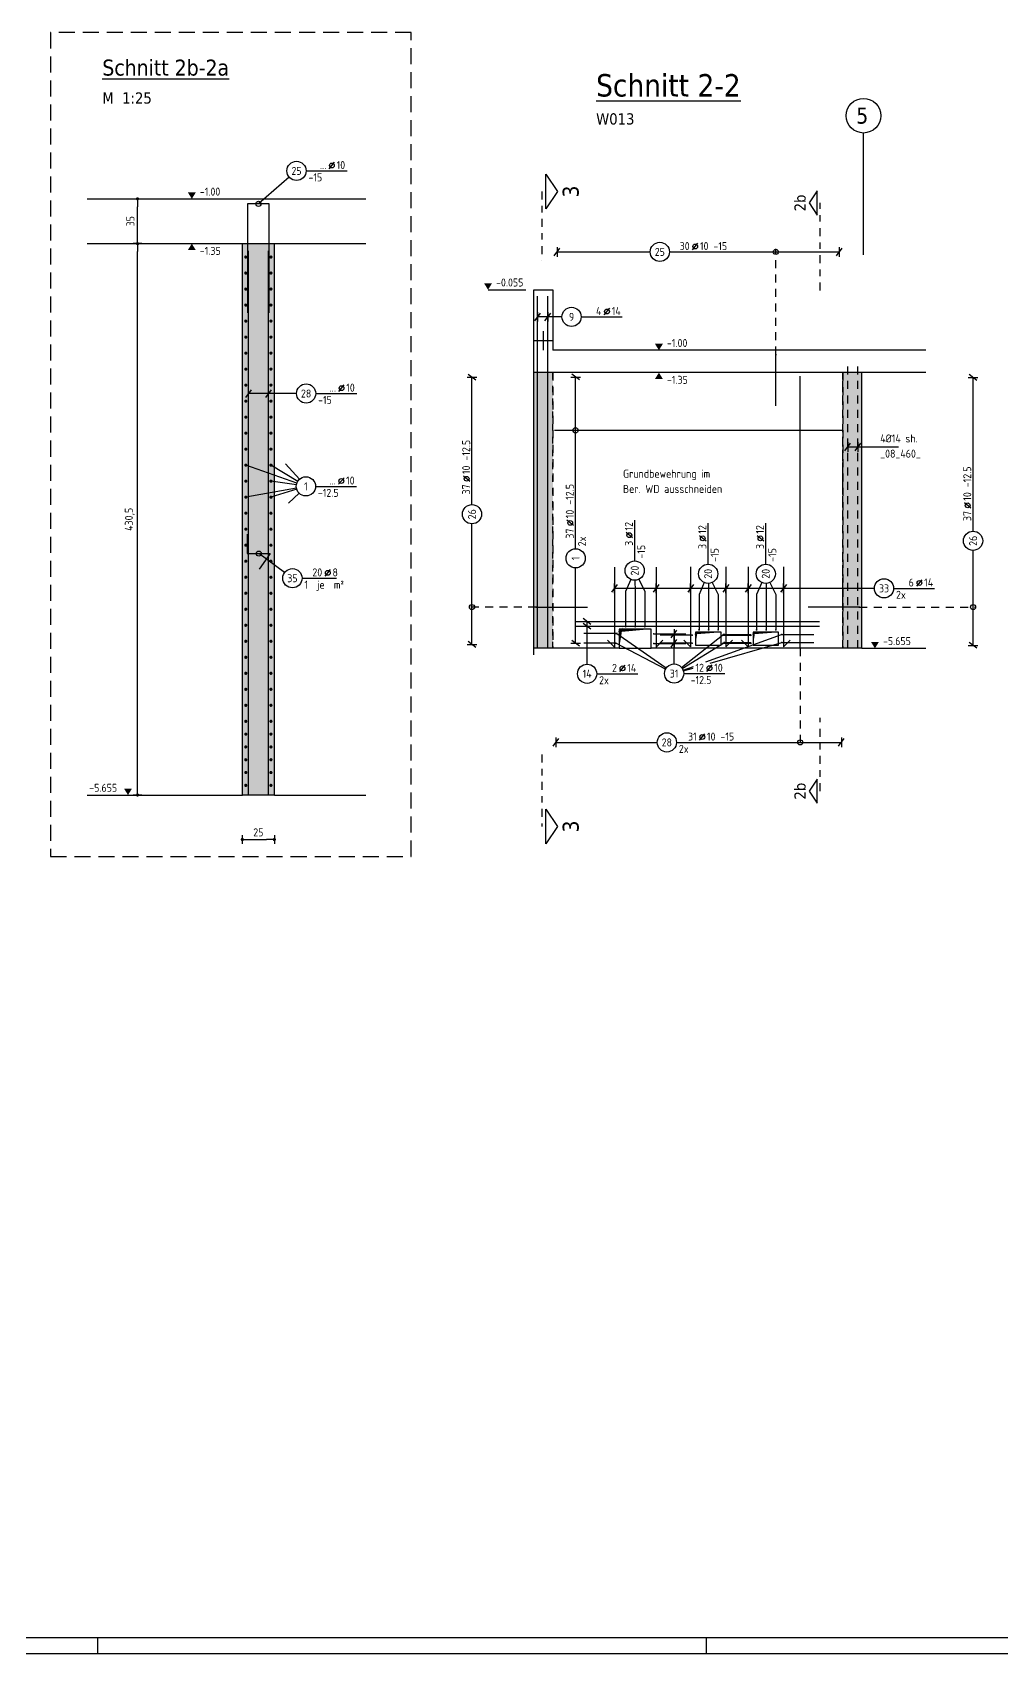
# Model space of a CAD drawing. Extents: x 40 to 149, y 46 to 88.
# Drawn here: x 69.88 to 85.02, y 46.05 to 71.37 of the extents above; entities that cross this region are included whole.
import ezdxf
from ezdxf.enums import TextEntityAlignment as Align

# ---------------------------------------------------------------- set-up
doc = ezdxf.new("R2010")
doc.units = 0
doc.header["$LTSCALE"] = 0.5
for name, pattern in [('AUSGEZOGEN', [1000.01, 1000, 0.01]), ('DASHDOTSMALL', [1.05, 0.5, -0.25, 0.05, -0.25]), ('DASHED', [0.75, 0.5, -0.25]), ('HIDDEN', [0.375, 0.25, -0.125]), ('PUNKT', [0.175, 0.05, -0.125]), ('STRICHLINIE', [0.75, 0.5, -0.25]), ('STRICHPUNKT', [1, 0.5, -0.25, 0, -0.25]), ('STRICHPUNKT2', [0.55, 0.25, -0.125, 0.05, -0.125]), ('VERDECKT', [0.375, 0.25, -0.125])]:
    doc.linetypes.add(name, pattern=pattern)
for name, color, linetype in [('ACHSEN', 7, 'Continuous'), ('AFB', 7, 'Continuous'), ('AFU', 7, 'Continuous'), ('BETON', 7, 'Continuous'), ('DETAIL', 7, 'Continuous'), ('DRUEBER', 7, 'Continuous'), ('grau_dunkel', 7, 'Continuous'), ('grau_mittel', 7, 'Continuous'), ('HILFE', 7, 'Continuous'), ('koten', 7, 'Continuous'), ('MASSE', 7, 'Continuous'), ('RAHMEN', 7, 'Continuous'), ('RND', 7, 'Continuous'), ('SCHNITTE', 7, 'STRICHPUNKT'), ('SFP_Achsen', 7, 'Continuous'), ('TEXT', 7, 'Continuous'), ('VERDECKT', 7, 'Continuous')]:
    doc.layers.add(name, color=color, linetype=linetype)
doc.styles.add('helv', font='tahoma.ttf')
doc.styles.add('txt', font='isocp.shx')
doc.linetypes.add('AFU_50K', pattern='A,0.15,["/",Standard,S=0.2,R=0,X=-0.01,Y=-0.1],0.07,["/",Standard,S=0.2,R=0,X=-0.01,Y=-0.1],0.15', length=0.37)
doc.linetypes.add('AFU_50L', pattern='A,0.75,["/",Standard,S=0.2,R=0,X=-0.01,Y=-0.1],0.07,["/",Standard,S=0.2,R=0,X=-0.01,Y=-0.1],0.75', length=1.57)
doc.linetypes.add('AFU_50M', pattern='A,0.45,["/",Standard,S=0.2,R=0,X=-0.01,Y=-0.1],0.07,["/",Standard,S=0.2,R=0,X=-0.01,Y=-0.1],0.45', length=0.97)
doc.dimstyles.new('DOT_I', dxfattribs={"dimscale": 0.5, "dimtxt": 0.25, "dimasz": 0.25, "dimexe": 0.1, "dimexo": 0.3, "dimgap": 0.1, "dimtad": 1, "dimdec": 3, "dimzin": 3, "dimtxsty": 'txt', "dimblk": 'DOT', "dimblk1": 'DOT', "dimblk2": 'DOT', "dimsah": 1, "dimcen": 0.1, "dimse1": 1, "dimse2": 1, "dimazin": 0, "dimtfac": 1, "dimtdec": 4, "dimtix": 1, "dimtmove": 2, "dimatfit": 3, "dimfxl": 0, "dimtvp": 1, "dimtolj": 1, "dimtzin": 0, "dimarcsym": 0})

# ---------------------------------------------------------------- blocks, each defined once
blk = doc.blocks.new('OKRD_O')
at = {"color": 0, "linetype": 'ByBlock'}
blk.add_solid([(-0.125, 0.202), (0.125, 0.202), (0, 0)], dxfattribs=at)
at = {"color": 0, "linetype": 'ByBlock', "style": 'txt'}
blk.add_attdef('OKRD', (0.25, 0.1), '', height=0.25, dxfattribs=at)
blk = doc.blocks.new('OKRD_U')
at = {"color": 0, "linetype": 'ByBlock'}
blk.add_solid([(-0.125, -0.202), (0.125, -0.202), (0, 0)], dxfattribs=at)
at = {"color": 0, "linetype": 'ByBlock', "style": 'txt'}
blk.add_attdef('OKRD', (0.25, -0.35), '', height=0.25, dxfattribs=at)
blk = doc.blocks.new('RND_LEI')
at = {"layer": 'RND', "color": 7, "linetype": 'Continuous'}
blk.add_line((1.022, 0.066), (1.19, 0.27), dxfattribs=at)
for centre, radius in [((0, 0), 0.3), ((1.106, 0.168), 0.075)]:
    blk.add_circle(centre, radius, dxfattribs=at)
at = {"layer": 'RND', "color": 7, "linetype": 'Continuous', "style": 'txt'}
blk.add_attdef('POSL', text='', height=0.25, dxfattribs=at).set_placement((0, 0), align=Align.MIDDLE)
blk.add_attdef('ANZ', text='', height=0.25, dxfattribs=at).set_placement((0.931, 0.057), align=Align.RIGHT)
for tag, p in [('DUM', (1.253, 0.057)), ('ABSTD', (1.674, 0.057)), ('POSTXT', (0.374, -0.327))]:
    blk.add_attdef(tag, p, '', height=0.25, dxfattribs=at)
blk = doc.blocks.new('lei_gre')
at = {"layer": 'RND', "color": 7, "linetype": 'Continuous'}
for p, q in [((-0.09, -0.12), (0.09, 0.12)), ((0, 0.15), (0, -0.15))]:
    blk.add_line(p, q, dxfattribs=at)
blk = doc.blocks.new('DOT')
at = {"layer": 'MASSE', "color": 7, "linetype": 'Continuous'}
for p, q in [((0, 0), (-1, 0)), ((0, 0.54), (0, -0.54))]:
    blk.add_line(p, q, dxfattribs=at)
at = {"layer": 'MASSE', "color": 7, "linetype": 'Continuous', "const_width": 0.2}
blk.add_lwpolyline([(-0.1, 0, 1), (0.1, 0, 1)], format="xyb", close=True, dxfattribs=at)
blk = doc.blocks.new('*D49')
at = {"layer": 'DEFPOINTS', "color": 0, "linetype": 'AUSGEZOGEN', "transparency": 16777216}
for p in [(71.526, 68.071), (71.526, 68.071), (71.526, 59.461)]:
    blk.add_point(p, dxfattribs=at)
at = {"layer": 'MASSE', "color": 0, "linetype": 'AUSGEZOGEN', "lineweight": -2, "transparency": 16777216}
blk.add_line((71.526, 59.586), (71.526, 67.946), dxfattribs=at)
at = {"layer": 'MASSE', "color": 0, "linetype": 'AUSGEZOGEN', "lineweight": -2, "transparency": 16777216, "xscale": 0.125, "yscale": 0.125, "zscale": 0.125}
for p, rotation in [((71.526, 68.071), 90), ((71.526, 59.461), 270)]:
    blk.add_blockref('DOT', p, dxfattribs=dict(at, rotation=rotation))
at = {"layer": 'MASSE', "color": 0, "linetype": 'AUSGEZOGEN', "transparency": 16777216, "insert": (71.404, 63.766), "char_height": 0.125, "attachment_point": 5, "rotation": 90, "style": 'txt'}
blk.add_mtext('\\A1;430,5', dxfattribs=at)
blk = doc.blocks.new('*D50')
at = {"layer": 'DEFPOINTS', "color": 0, "linetype": 'AUSGEZOGEN', "transparency": 16777216}
for p in [(71.526, 68.771), (71.526, 68.771), (71.526, 68.071)]:
    blk.add_point(p, dxfattribs=at)
at = {"layer": 'MASSE', "color": 0, "linetype": 'AUSGEZOGEN', "lineweight": -2, "transparency": 16777216}
blk.add_line((71.526, 68.196), (71.526, 68.646), dxfattribs=at)
at = {"layer": 'MASSE', "color": 0, "linetype": 'AUSGEZOGEN', "lineweight": -2, "transparency": 16777216, "xscale": 0.125, "yscale": 0.125, "zscale": 0.125}
for p, rotation in [((71.526, 68.771), 90), ((71.526, 68.071), 270)]:
    blk.add_blockref('DOT', p, dxfattribs=dict(at, rotation=rotation))
at = {"layer": 'MASSE', "color": 0, "linetype": 'AUSGEZOGEN', "transparency": 16777216, "insert": (71.414, 68.421), "char_height": 0.125, "attachment_point": 5, "rotation": 90, "style": 'txt'}
blk.add_mtext('\\A1;35', dxfattribs=at)
blk = doc.blocks.new('*D51')
at = {"layer": 'DEFPOINTS', "color": 0, "linetype": 'AUSGEZOGEN', "transparency": 16777216}
for p in [(73.162, 58.766), (73.662, 58.766), (73.662, 58.766)]:
    blk.add_point(p, dxfattribs=at)
at = {"layer": 'MASSE', "color": 0, "linetype": 'AUSGEZOGEN', "lineweight": -2, "transparency": 16777216}
blk.add_line((73.287, 58.766), (73.537, 58.766), dxfattribs=at)
at = {"layer": 'MASSE', "color": 0, "linetype": 'AUSGEZOGEN', "lineweight": -2, "transparency": 16777216, "xscale": 0.125, "yscale": 0.125, "zscale": 0.125, "rotation": 180}
blk.add_blockref('DOT', (73.162, 58.766), dxfattribs=at)
at = {"layer": 'MASSE', "color": 0, "linetype": 'AUSGEZOGEN', "lineweight": -2, "transparency": 16777216, "xscale": 0.125, "yscale": 0.125, "zscale": 0.125}
blk.add_blockref('DOT', (73.662, 58.766), dxfattribs=at)
at = {"layer": 'MASSE', "color": 0, "linetype": 'AUSGEZOGEN', "transparency": 16777216, "insert": (73.412, 58.878), "char_height": 0.125, "attachment_point": 5, "style": 'txt'}
blk.add_mtext('\\A1;25', dxfattribs=at)
blk = doc.blocks.new('SCHN-2')
at = {"layer": 'SCHNITTE', "color": 6, "linetype": 'Continuous'}
blk.add_lwpolyline([(0.378, 0.088), (0, 0.34), (-0.378, 0.088)], close=True, dxfattribs=at)
at = {"layer": 'SCHNITTE', "color": 1, "linetype": 'DASHDOTSMALL', "style": 'helv'}
blk.add_attdef('SCHN-2', text='', height=0.35, dxfattribs=at).set_placement((0, 0.45), align=Align.CENTER)
blk = doc.blocks.new('DINA0')
at = {"layer": 'RAHMEN'}
blk.add_line((0, 0), (118.9, 0), dxfattribs=at)
at = {"layer": 'RAHMEN', "color": 5}
blk.add_line((2, 0.5), (118.4, 0.5), dxfattribs=at)
at = {"layer": 'RAHMEN', "color": 7}
for p, q in [((61.9, 0), (61.9, 0.5)), ((80.9, 0.5), (80.9, 0))]:
    blk.add_line(p, q, dxfattribs=at)
blk = doc.blocks.new('SCHN-1')
at = {"layer": 'SCHNITTE', "color": 5, "linetype": 'Continuous'}
blk.add_lwpolyline([(0.54, 0.125), (0, 0.485), (-0.54, 0.125)], close=True, dxfattribs=at)
at = {"layer": 'SCHNITTE', "color": 6, "linetype": 'Continuous', "style": 'helv'}
blk.add_attdef('SCHN-1', text='', height=0.5, dxfattribs=at).set_placement((0, 0.635), align=Align.CENTER)

msp = doc.modelspace()

# ---------------------------------------------------------------- hatches: boundary and pattern name
at = {"layer": 'grau_mittel'}
for points in [[(73.1623, 59.4609), (73.6623, 59.4609), (73.6623, 68.0709), (73.1623, 68.0709)], [(77.711, 61.7519), (78.011, 61.7519), (78.011, 66.0569), (77.711, 66.0569)], [(82.836, 66.0569), (82.536, 66.0569), (82.536, 61.7519), (82.836, 61.7519)]]:
    msp.add_hatch(color=61, dxfattribs=at).paths.add_polyline_path(points)

# ---------------------------------------------------------------- linework, layer by layer
at = {"layer": 'ACHSEN', "color": 140, "linetype": 'AUSGEZOGEN'}
msp.add_line((82.861, 67.8948), (82.861, 69.7989), dxfattribs=at)
at = {"layer": 'AFB', "color": 1, "linetype": 'AUSGEZOGEN'}
msp.add_line((77.861, 66.7069), (77.861, 66.4069), dxfattribs=at)
at = {"layer": 'AFU', "color": 8, "linetype": 'AFU_50K'}
for p, q in [((73.1623, 68.0709), (73.6623, 68.0709)), ((73.6623, 59.4609), (73.1623, 59.4609))]:
    msp.add_line(p, q, dxfattribs=at)
at = {"layer": 'AFU', "color": 8, "linetype": 'AFU_50M'}
msp.add_line((77.711, 66.5569), (78.011, 66.5569), dxfattribs=at)
at = {"layer": 'AFU', "color": 8, "linetype": 'AFU_50L'}
for p, q in [((82.836, 66.0569), (77.711, 66.0569)), ((79.046, 61.7519), (77.711, 61.7519)), ((82.836, 61.7519), (79.546, 61.7519))]:
    msp.add_line(p, q, dxfattribs=at)
at = {"layer": 'BETON', "color": 6, "linetype": 'AUSGEZOGEN'}
for p, q in [((70.74, 68.7709), (75.0898, 68.7709)), ((70.74, 68.0709), (73.1623, 68.0709)), ((73.1623, 59.4609), (73.1623, 68.0709)), ((73.6623, 59.4609), (73.6623, 68.0709)), ((73.6623, 68.0709), (75.0898, 68.0709)), ((77.711, 61.6519), (77.711, 67.3519)), ((77.711, 67.3519), (78.011, 67.3519)), ((78.011, 67.3519), (78.011, 66.4069)), ((83.836, 66.4069), (78.011, 66.4069)), ((82.836, 61.7519), (82.836, 66.0569)), ((83.836, 66.0569), (82.836, 66.0569)), ((82.836, 61.7519), (83.836, 61.7519)), ((70.74, 59.4609), (73.1623, 59.4609)), ((73.6623, 59.4609), (75.0898, 59.4609))]:
    msp.add_line(p, q, dxfattribs=at)
for points in [[(79.046, 62.0519), (79.046, 61.7519), (79.546, 61.7519), (79.546, 62.0519)], [(80.236, 62.0019), (80.236, 61.8019), (80.636, 61.8019), (80.636, 62.0019)], [(81.136, 62.0019), (81.136, 61.8019), (81.536, 61.8019), (81.536, 62.0019)]]:
    msp.add_lwpolyline(points, close=True, dxfattribs=at)
at = {"layer": 'DETAIL', "color": 102, "linetype": 'STRICHLINIE'}
msp.add_lwpolyline([(70.1666, 71.3696), (70.1666, 58.5002), (75.7968, 58.5002), (75.7968, 71.3696)], close=True, dxfattribs=at)
at = {"layer": 'DRUEBER', "color": 7, "linetype": 'PUNKT'}
for p, q in [((78.011, 61.7519), (78.011, 66.0569)), ((82.536, 66.0569), (78.011, 66.0569)), ((82.536, 61.7519), (82.536, 66.0569))]:
    msp.add_line(p, q, dxfattribs=at)
at = {"layer": 'grau_dunkel', "color": 21}
for points in [[(79.046, 61.7519, 0, 0.0489, 0), (79.0704, 62.0499, 0, 0, 0), (79.0471, 62.0288, 0.0462, 0, 0), (79.546, 62.0519, 0, 0, 0)], [(80.236, 61.8019, 0, 0.0326, 0), (80.2523, 62.0005, 0, 0, 0), (80.2366, 61.9867, 0.0304, 0, 0), (80.636, 62.0019, 0, 0, 0)], [(81.136, 61.8019, 0, 0.0326, 0), (81.1523, 62.0005, 0, 0, 0), (81.1366, 61.9867, 0.0304, 0, 0), (81.536, 62.0019, 0, 0, 0)]]:
    msp.add_lwpolyline(points, format="xyseb", dxfattribs=at)
at = {"layer": 'HILFE', "color": 102, "linetype": 'AUSGEZOGEN'}
for p, q in [((76.9984, 67.3519), (77.5902, 67.3519)), ((83.4086, 64.8948), (82.6143, 64.8948))]:
    msp.add_line(p, q, dxfattribs=at)
at = {"layer": 'RND', "color": 7, "linetype": 'AUSGEZOGEN'}
for p, q in [((74.1578, 69.2071), (74.7978, 69.2071)), ((78.077, 67.9422), (79.5309, 67.9422)), ((79.8309, 67.9422), (82.4828, 67.9422)), ((78.4527, 66.9279), (79.0927, 66.9279)), ((76.7479, 63.9964), (76.7479, 65.9853)), ((78.3658, 63.3073), (78.3658, 65.9875)), ((84.5717, 63.5807), (84.5717, 65.981)), ((74.3081, 65.7308), (74.9481, 65.7308)), ((74.3049, 64.2806), (74.9449, 64.2806)), ((76.7479, 61.8112), (76.7479, 63.6964)), ((79.2888, 63.1155), (79.2888, 63.7555)), ((80.4353, 63.0655), (80.4353, 63.7055)), ((81.3353, 63.0655), (81.3353, 63.7055)), ((84.5717, 61.7969), (84.5717, 63.2807)), ((74.0938, 62.8466), (74.6338, 62.8466)), ((78.3658, 61.8302), (78.3658, 63.0073)), ((83.3315, 62.6884), (83.9715, 62.6884)), ((78.6955, 61.3545), (79.3355, 61.3545)), ((80.0537, 61.3577), (80.6937, 61.3577)), ((78.0586, 60.2826), (79.6405, 60.2826)), ((79.9405, 60.2826), (82.5161, 60.2826))]:
    msp.add_line(p, q, dxfattribs=at)
at = {"layer": 'RND', "color": 102, "linetype": 'AUSGEZOGEN'}
for p, q in [((73.8943, 69.109), (73.4123, 68.6923)), ((78.1527, 66.9279), (77.7724, 66.9279)), ((74.0081, 65.7308), (73.2558, 65.7308)), ((74.0135, 64.3305), (73.216, 64.6117)), ((74.0267, 64.3584), (73.6086, 64.6117)), ((74.0539, 64.3915), (73.8362, 64.6305)), ((74.0066, 64.3027), (73.6086, 64.3617)), ((74.0073, 64.2541), (73.216, 64.1117)), ((74.0116, 64.2363), (73.6086, 64.1117)), ((74.0469, 64.1765), (73.8844, 64.0199)), ((73.8227, 62.9351), (73.4177, 63.231)), ((79.2285, 62.8282), (79.146, 62.6405)), ((79.2921, 62.8156), (79.296, 62.6405)), ((79.3541, 62.8305), (79.446, 62.6405)), ((83.0315, 62.6884), (78.9707, 62.6884)), ((80.375, 62.7782), (80.2925, 62.5905)), ((80.4386, 62.7656), (80.4425, 62.5905)), ((80.5006, 62.7805), (80.5925, 62.5905)), ((81.275, 62.7782), (81.1925, 62.5905)), ((81.3386, 62.7656), (81.3425, 62.5905)), ((81.4006, 62.7805), (81.4925, 62.5905)), ((78.5455, 61.5045), (78.5455, 62.1708)), ((79.7805, 61.4432), (78.9953, 61.988)), ((79.7708, 61.4271), (78.9953, 61.8317)), ((79.9037, 61.5077), (79.9037, 61.9777)), ((80.0215, 61.4506), (80.6868, 61.9758)), ((80.0314, 61.4364), (80.693, 61.8446)), ((80.399, 61.5384), (81.5805, 61.9696)), ((80.4654, 61.5202), (81.5868, 61.8446)), ((80.0447, 61.4091), (80.2073, 61.4684)), ((80.0478, 61.3993), (80.1999, 61.4433))]:
    msp.add_line(p, q, dxfattribs=at)
at = {"layer": 'RND', "color": 102, "linetype": 'VERDECKT'}
for p, q in [((81.4918, 66.3383), (81.4918, 67.9922)), ((77.7522, 62.3954), (76.6979, 62.3954)), ((82.7948, 62.3954), (84.6217, 62.3954)), ((81.8739, 61.7519), (81.8739, 60.2326))]:
    msp.add_line(p, q, dxfattribs=at)
at = {"layer": 'RND', "color": 1, "linetype": 'AUSGEZOGEN'}
for points in [[(73.5823, 66.9923), (73.5823, 68.6923), (73.2423, 68.6923), (73.2423, 66.9923)], [(73.2558, 59.4609), (73.2558, 67.9609)], [(73.5689, 59.4609), (73.5689, 67.9609)], [(77.7724, 61.7519), (77.7724, 67.2519)], [(77.932, 61.7519), (77.932, 67.2519)], [(81.4918, 65.5383), (81.4918, 66.3383)], [(81.8739, 61.7519), (81.8739, 66.0019)], [(78.036, 65.1562), (82.536, 65.1562)], [(73.2367, 63.5356), (73.2367, 63.231), (73.5987, 63.231), (73.4243, 62.9863)], [(78.9707, 63.0205), (78.9707, 61.7705), (78.8646, 61.8765)], [(79.6213, 63.0205), (79.6213, 61.7705), (79.7274, 61.8765)], [(80.1607, 63.0233), (80.1607, 61.7733), (80.0546, 61.8794)], [(80.7113, 63.0233), (80.7113, 61.7733), (80.8174, 61.8794)], [(81.0607, 63.0233), (81.0607, 61.7733), (80.9546, 61.8794)], [(81.6113, 63.0233), (81.6113, 61.7733), (81.7174, 61.8794)], [(79.146, 62.6405), (79.146, 62.0905)], [(79.296, 62.6405), (79.296, 62.0905)], [(79.446, 62.6405), (79.446, 62.0905)], [(80.2925, 62.5905), (80.2925, 62.0405)], [(80.4425, 62.5905), (80.4425, 62.0405)], [(80.5925, 62.5905), (80.5925, 62.0405)], [(81.1925, 62.5905), (81.1925, 62.0405)], [(81.3425, 62.5905), (81.3425, 62.0405)], [(81.4925, 62.5905), (81.4925, 62.0405)], [(77.7522, 62.3954), (78.5522, 62.3954)], [(82.7948, 62.3954), (81.9948, 62.3954)], [(78.3765, 62.1708), (82.1765, 62.1708)], [(78.3765, 62.0957), (82.1765, 62.0957)], [(78.9953, 61.9817), (78.4953, 61.9817)], [(78.9953, 61.8317), (78.4953, 61.8317)], [(79.5856, 61.9777), (80.0856, 61.9777)], [(79.5856, 61.8277), (80.0856, 61.8277)], [(80.1853, 61.9565), (79.6853, 61.9565)], [(80.1853, 61.8315), (79.6853, 61.8315)], [(81.1023, 61.9537), (80.654, 61.9537)], [(81.1023, 61.8287), (80.654, 61.8287)], [(80.6868, 61.9696), (81.1086, 61.9696)], [(80.6868, 61.8446), (81.1086, 61.8446)], [(81.5868, 61.9696), (82.0868, 61.9696)], [(81.5868, 61.8446), (82.0868, 61.8446)]]:
    msp.add_lwpolyline(points, dxfattribs=at)
at = {"layer": 'RND', "color": 7, "linetype": 'AUSGEZOGEN'}
for points, const_width in [([(73.2035, 67.8617, 1), (73.2285, 67.8617, 1)], 0.025), ([(73.6211, 67.8617, -1), (73.5961, 67.8617, -1)], 0.025), ([(73.2035, 67.6117, 1), (73.2285, 67.6117, 1)], 0.025), ([(73.6211, 67.6117, -1), (73.5961, 67.6117, -1)], 0.025), ([(73.2035, 67.3617, 1), (73.2285, 67.3617, 1)], 0.025), ([(73.6211, 67.3617, -1), (73.5961, 67.3617, -1)], 0.025), ([(73.2035, 67.1117, 1), (73.2285, 67.1117, 1)], 0.025), ([(73.6211, 67.1117, -1), (73.5961, 67.1117, -1)], 0.025), ([(73.2035, 66.8617, 1), (73.2285, 66.8617, 1)], 0.025), ([(73.6211, 66.8617, -1), (73.5961, 66.8617, -1)], 0.025), ([(73.2035, 66.6117, 1), (73.2285, 66.6117, 1)], 0.025), ([(73.6211, 66.6117, -1), (73.5961, 66.6117, -1)], 0.025), ([(73.2035, 66.3617, 1), (73.2285, 66.3617, 1)], 0.025), ([(73.6211, 66.3617, -1), (73.5961, 66.3617, -1)], 0.025), ([(81.4848, 66.3383, 1), (81.4988, 66.3383, 1)], 0.014), ([(73.2035, 66.1117, 1), (73.2285, 66.1117, 1)], 0.025), ([(73.6211, 66.1117, -1), (73.5961, 66.1117, -1)], 0.025), ([(73.2035, 65.8617, 1), (73.2285, 65.8617, 1)], 0.025), ([(73.6211, 65.8617, -1), (73.5961, 65.8617, -1)], 0.025), ([(73.2035, 65.6117, 1), (73.2285, 65.6117, 1)], 0.025), ([(73.6211, 65.6117, -1), (73.5961, 65.6117, -1)], 0.025), ([(73.2035, 65.3617, 1), (73.2285, 65.3617, 1)], 0.025), ([(73.6211, 65.3617, -1), (73.5961, 65.3617, -1)], 0.025), ([(73.2035, 65.1117, 1), (73.2285, 65.1117, 1)], 0.025), ([(73.6211, 65.1117, -1), (73.5961, 65.1117, -1)], 0.025), ([(73.2035, 64.8617, 1), (73.2285, 64.8617, 1)], 0.025), ([(73.6211, 64.8617, -1), (73.5961, 64.8617, -1)], 0.025), ([(73.2035, 64.6117, 1), (73.2285, 64.6117, 1)], 0.025), ([(73.6211, 64.6117, -1), (73.5961, 64.6117, -1)], 0.025), ([(73.2035, 64.3617, 1), (73.2285, 64.3617, 1)], 0.025), ([(73.6211, 64.3617, -1), (73.5961, 64.3617, -1)], 0.025), ([(73.2035, 64.1117, 1), (73.2285, 64.1117, 1)], 0.025), ([(73.6211, 64.1117, -1), (73.5961, 64.1117, -1)], 0.025), ([(73.2035, 63.8617, 1), (73.2285, 63.8617, 1)], 0.025), ([(73.6211, 63.8617, -1), (73.5961, 63.8617, -1)], 0.025), ([(73.2035, 63.6117, 1), (73.2285, 63.6117, 1)], 0.025), ([(73.6211, 63.6117, -1), (73.5961, 63.6117, -1)], 0.025), ([(73.2035, 63.3617, 1), (73.2285, 63.3617, 1)], 0.025), ([(73.6211, 63.3617, -1), (73.5961, 63.3617, -1)], 0.025), ([(73.2035, 63.1117, 1), (73.2285, 63.1117, 1)], 0.025), ([(73.6211, 63.1117, -1), (73.5961, 63.1117, -1)], 0.025), ([(73.2035, 62.8617, 1), (73.2285, 62.8617, 1)], 0.025), ([(73.6211, 62.8617, -1), (73.5961, 62.8617, -1)], 0.025), ([(73.2035, 62.6117, 1), (73.2285, 62.6117, 1)], 0.025), ([(73.6211, 62.6117, -1), (73.5961, 62.6117, -1)], 0.025), ([(73.2035, 62.3617, 1), (73.2285, 62.3617, 1)], 0.025), ([(73.6211, 62.3617, -1), (73.5961, 62.3617, -1)], 0.025), ([(77.7452, 62.3954, 1), (77.7592, 62.3954, 1)], 0.014), ([(82.8018, 62.3954, -1), (82.7878, 62.3954, -1)], 0.014), ([(73.2035, 62.1117, 1), (73.2285, 62.1117, 1)], 0.025), ([(73.6211, 62.1117, -1), (73.5961, 62.1117, -1)], 0.025), ([(79.153, 62.0905, 1), (79.139, 62.0905, 1)], 0.014), ([(79.303, 62.0905, 1), (79.289, 62.0905, 1)], 0.014), ([(79.453, 62.0905, 1), (79.439, 62.0905, 1)], 0.014), ([(80.2995, 62.0405, 1), (80.2855, 62.0405, 1)], 0.014), ([(80.4495, 62.0405, 1), (80.4355, 62.0405, 1)], 0.014), ([(80.5995, 62.0405, 1), (80.5855, 62.0405, 1)], 0.014), ([(81.1995, 62.0405, 1), (81.1855, 62.0405, 1)], 0.014), ([(81.3495, 62.0405, 1), (81.3355, 62.0405, 1)], 0.014), ([(81.4995, 62.0405, 1), (81.4855, 62.0405, 1)], 0.014), ([(73.2035, 61.8617, 1), (73.2285, 61.8617, 1)], 0.025), ([(73.6211, 61.8617, -1), (73.5961, 61.8617, -1)], 0.025), ([(79.0015, 61.9817, -1), (78.989, 61.9817, -1)], 0.0125), ([(79.0015, 61.8317, -1), (78.989, 61.8317, -1)], 0.0125), ([(79.5794, 61.9777, 1), (79.5919, 61.9777, 1)], 0.0125), ([(79.5794, 61.8277, 1), (79.5919, 61.8277, 1)], 0.0125), ([(80.1915, 61.9565, -1), (80.179, 61.9565, -1)], 0.0125), ([(80.1915, 61.8315, -1), (80.179, 61.8315, -1)], 0.0125), ([(80.6805, 61.9696, 1), (80.693, 61.9696, 1)], 0.0125), ([(80.6805, 61.8446, 1), (80.693, 61.8446, 1)], 0.0125), ([(81.1086, 61.9537, -1), (81.0961, 61.9537, -1)], 0.0125), ([(81.1086, 61.8287, -1), (81.0961, 61.8287, -1)], 0.0125), ([(81.5805, 61.9696, 1), (81.593, 61.9696, 1)], 0.0125), ([(81.5805, 61.8446, 1), (81.593, 61.8446, 1)], 0.0125), ([(73.2035, 61.6117, 1), (73.2285, 61.6117, 1)], 0.025), ([(73.6211, 61.6117, -1), (73.5961, 61.6117, -1)], 0.025), ([(73.2035, 61.3617, 1), (73.2285, 61.3617, 1)], 0.025), ([(73.6211, 61.3617, -1), (73.5961, 61.3617, -1)], 0.025), ([(73.2035, 61.1117, 1), (73.2285, 61.1117, 1)], 0.025), ([(73.6211, 61.1117, -1), (73.5961, 61.1117, -1)], 0.025), ([(73.2035, 60.8617, 1), (73.2285, 60.8617, 1)], 0.025), ([(73.6211, 60.8617, -1), (73.5961, 60.8617, -1)], 0.025), ([(73.2035, 60.6117, 1), (73.2285, 60.6117, 1)], 0.025), ([(73.6211, 60.6117, -1), (73.5961, 60.6117, -1)], 0.025), ([(73.2035, 60.4117, 1), (73.2285, 60.4117, 1)], 0.025), ([(73.6211, 60.4117, -1), (73.5961, 60.4117, -1)], 0.025), ([(73.2035, 60.2117, 1), (73.2285, 60.2117, 1)], 0.025), ([(73.2035, 60.0117, 1), (73.2285, 60.0117, 1)], 0.025), ([(73.6211, 60.2117, -1), (73.5961, 60.2117, -1)], 0.025), ([(73.6211, 60.0117, -1), (73.5961, 60.0117, -1)], 0.025), ([(73.2035, 59.8117, 1), (73.2285, 59.8117, 1)], 0.025), ([(73.6211, 59.8117, -1), (73.5961, 59.8117, -1)], 0.025), ([(73.2035, 59.6117, 1), (73.2285, 59.6117, 1)], 0.025), ([(73.6211, 59.6117, -1), (73.5961, 59.6117, -1)], 0.025)]:
    msp.add_lwpolyline(points, format="xyb", close=True, dxfattribs=dict(at, const_width=const_width))
at = {"layer": 'RND', "color": 1, "linetype": 'HIDDEN'}
for points in [[(82.6143, 61.7519), (82.6143, 66.1519)], [(82.7741, 61.7519), (82.7741, 66.1519)]]:
    msp.add_lwpolyline(points, dxfattribs=at)
at = {"layer": 'RND', "color": 7, "linetype": 'AUSGEZOGEN'}
for centre in [(73.4123, 68.6923), (81.4918, 67.9422), (78.3658, 65.1562), (73.4177, 63.231), (76.7479, 62.3954), (84.5717, 62.3954), (81.8739, 60.2826)]:
    msp.add_circle(centre, 0.04, dxfattribs=at)
at = {"layer": 'SCHNITTE', "color": 5, "linetype": 'STRICHPUNKT2'}
for p, q in [((77.8407, 68.8841), (77.8407, 67.8069)), ((77.8407, 60.0931), (77.8407, 58.9688))]:
    msp.add_line(p, q, dxfattribs=at)
at = {"layer": 'SCHNITTE', "color": 6, "linetype": 'STRICHPUNKT2'}
for p, q in [((82.1823, 67.3398), (82.1823, 68.7065)), ((82.1823, 59.5215), (82.1823, 60.6671))]:
    msp.add_line(p, q, dxfattribs=at)
at = {"layer": 'SFP_Achsen', "color": 7, "linetype": 'AUSGEZOGEN'}
msp.add_circle((82.861, 70.0694), 0.2705, dxfattribs=at)
at = {"layer": 'VERDECKT', "color": 7, "linetype": 'HIDDEN'}
for p, q in [((82.536, 66.0569), (78.011, 66.0569)), ((78.011, 66.0569), (78.011, 61.7519)), ((82.536, 61.7519), (82.536, 66.0569))]:
    msp.add_line(p, q, dxfattribs=at)
at = {"layer": 'VERDECKT', "color": 7, "linetype": 'VERDECKT'}
msp.add_line((82.536, 66.0569), (82.536, 61.7519), dxfattribs=at)

# ---------------------------------------------------------------- block references
at = {"layer": 'koten', "color": 7, "linetype": 'DASHED'}
ref = msp.add_blockref('OKRD_O', (72.3732, 68.7709), dxfattribs=dict(at, xscale=0.5, yscale=0.5, zscale=0.5))
ref.add_attrib('OKRD', '-1.00', (72.4982, 68.8209), dxfattribs={"height": 0.125, "style": 'txt'})
at = {"layer": 'koten', "color": 7, "linetype": 'AUSGEZOGEN'}
ref = msp.add_blockref('OKRD_U', (72.3732, 68.0709), dxfattribs=dict(at, xscale=0.5, yscale=0.5, zscale=0.5))
ref.add_attrib('OKRD', '-1.35', (72.4982, 67.8959), dxfattribs={"height": 0.125, "style": 'txt'})
at = {"layer": 'koten', "color": 7, "linetype": 'AUSGEZOGEN', "xscale": 0.5, "yscale": 0.5, "zscale": 0.5}
for name, p, values in [('OKRD_O', (76.9984, 67.3519), {'OKRD': '-0.055'}), ('OKRD_O', (79.6667, 66.4069), {'OKRD': '-1.00'}), ('OKRD_U', (79.6667, 66.0569), {'OKRD': '-1.35'}), ('OKRD_O', (83.0398, 61.7519), {'OKRD': '-5.655'})]:
    msp.add_blockref(name, p, dxfattribs=at).add_auto_attribs(values)
at = {"layer": 'koten', "color": 7, "linetype": 'DASHED'}
ref = msp.add_blockref('OKRD_O', (71.3767, 59.4609), dxfattribs=dict(at, xscale=-0.5, yscale=0.5, zscale=0.5))
ref.add_attrib('OKRD', '-5.655', (70.7715, 59.5109), dxfattribs={"height": 0.125, "style": 'txt'})
at = {"layer": 'RAHMEN', "color": 7, "linetype": 'AUSGEZOGEN', "xscale": 0.5, "yscale": 0.5, "zscale": 0.5}
msp.add_blockref('DINA0', (39.9553, 46.0537), dxfattribs=at)
at = {"layer": 'RND', "color": 7, "linetype": 'AUSGEZOGEN', "xscale": 0.5, "yscale": 0.5, "zscale": 0.5}
for p, values in [((74.0078, 69.2071), {'POSL': '25', 'DUM': '10', 'ANZ': '...', 'POSTXT': '-15'}), ((79.6809, 67.9422), {'POSL': '25', 'DUM': '10', 'ANZ': '30', 'ABSTD': '-15'}), ((78.3027, 66.9279), {'POSL': '9', 'DUM': '14', 'ANZ': '4'}), ((74.1581, 65.7308), {'POSL': '28', 'DUM': '10', 'ANZ': '...', 'POSTXT': '-15'}), ((74.1549, 64.2806), {'POSL': '1', 'DUM': '10', 'ANZ': '...', 'POSTXT': '-12.5'}), ((73.9438, 62.8466), {'POSL': '35', 'DUM': '8', 'ANZ': '20', 'POSTXT': '1  je  m²'}), ((83.1815, 62.6884), {'POSL': '33', 'DUM': '14', 'ANZ': '6', 'POSTXT': '2x'}), ((78.5455, 61.3545), {'POSL': '14', 'DUM': '14', 'ANZ': '2', 'POSTXT': '2x'}), ((79.9037, 61.3577), {'POSL': '31', 'DUM': '10', 'ANZ': '12', 'POSTXT': ' -12.5'}), ((79.7905, 60.2826), {'POSL': '28', 'DUM': '10', 'ANZ': '31', 'ABSTD': '-15', 'POSTXT': '2x'})]:
    msp.add_blockref('RND_LEI', p, dxfattribs=at).add_auto_attribs(values)
for p in [(78.077, 67.9422), (82.4828, 67.9422), (77.7724, 66.9279), (77.932, 66.9279), (82.6143, 64.8948), (82.7741, 64.8948), (79.9037, 61.9777), (79.9037, 61.8315), (78.0586, 60.2826), (82.5161, 60.2826)]:
    msp.add_blockref('lei_gre', p, dxfattribs=at)
at = {"layer": 'RND', "color": 7, "linetype": 'AUSGEZOGEN', "xscale": 0.5, "yscale": 0.5, "zscale": 0.5, "rotation": 90}
for p in [(76.7479, 65.9853), (78.3658, 65.9875), (84.5717, 65.981), (76.7479, 61.8112), (78.3658, 61.8302), (84.5717, 61.7969)]:
    msp.add_blockref('lei_gre', p, dxfattribs=at)
at = {"layer": 'RND', "color": 102, "linetype": 'AUSGEZOGEN', "xscale": 0.5, "yscale": 0.5, "zscale": 0.5}
for p, rotation in [((73.2558, 65.7308), 180), ((73.5689, 65.7308), 180), ((78.9707, 62.6884), 180), ((79.6213, 62.6884), 180), ((80.1607, 62.6884), 180), ((80.7113, 62.6884), 180), ((81.0607, 62.6884), 180), ((81.6113, 62.6884), 180), ((78.5455, 62.1708), 90), ((78.5455, 62.0957), 90)]:
    msp.add_blockref('lei_gre', p, dxfattribs=dict(at, rotation=rotation))
at = {"layer": 'RND', "color": 7, "linetype": 'AUSGEZOGEN', "xscale": 0.5, "yscale": 0.5, "zscale": 0.5, "rotation": 90}
for p, values in [((76.7479, 63.8464), {'POSL': '26', 'DUM': '10', 'ANZ': '37', 'ABSTD': '-12.5'}), ((84.5717, 63.4307), {'POSL': '26', 'DUM': '10', 'ANZ': '37', 'ABSTD': '-12.5'}), ((78.3658, 63.1573), {'POSL': '1', 'DUM': '10', 'ANZ': '37', 'ABSTD': '-12.5', 'POSTXT': '2x'}), ((79.2888, 62.9655), {'POSL': '20', 'DUM': '12', 'ANZ': '3', 'POSTXT': '-15'}), ((80.4353, 62.9155), {'POSL': '20', 'DUM': '12', 'ANZ': '3', 'POSTXT': '-15'}), ((81.3353, 62.9155), {'POSL': '20', 'DUM': '12', 'ANZ': '3', 'POSTXT': '-15'})]:
    msp.add_blockref('RND_LEI', p, dxfattribs=at).add_auto_attribs(values)
at = {"layer": 'SCHNITTE', "color": 5, "linetype": 'STRICHPUNKT2'}
ref = msp.add_blockref('SCHN-1', (77.8407, 68.8841), dxfattribs=dict(at, xscale=-0.5, yscale=0.5, zscale=0.5, rotation=270))
ref.add_attrib('SCHN-1', '3', dxfattribs={"color": 6, "linetype": 'Continuous', "height": 0.25, "rotation": 90, "style": 'helv'}).set_placement((78.4136, 68.8841), align=Align.CENTER)
at = {"layer": 'SCHNITTE', "color": 6, "linetype": 'STRICHPUNKT2', "xscale": 0.5, "yscale": 0.5, "zscale": 0.5, "rotation": 90}
for p in [(82.1823, 68.7065), (82.1823, 59.5215)]:
    msp.add_blockref('SCHN-2', p, dxfattribs=at).add_auto_attribs({'SCHN-2': '2b'})
at = {"layer": 'SCHNITTE', "color": 5, "linetype": 'STRICHPUNKT2'}
ref = msp.add_blockref('SCHN-1', (77.8407, 58.9688), dxfattribs=dict(at, xscale=-0.5, yscale=0.5, zscale=0.5, rotation=270))
ref.add_attrib('SCHN-1', '3', dxfattribs={"color": 6, "linetype": 'Continuous', "height": 0.25, "rotation": 90, "style": 'helv'}).set_placement((78.4136, 58.9688), align=Align.CENTER)

# ---------------------------------------------------------------- texts
at = {"layer": 'SFP_Achsen', "color": 6, "linetype": 'AUSGEZOGEN', "style": 'helv'}
msp.add_text('5', height=0.25, dxfattribs=at).set_placement((82.747, 69.945))
at = {"layer": 'TEXT', "color": 6, "linetype": 'AUSGEZOGEN', "style": 'helv'}
msp.add_text('%%USchnitt 2b-2a', height=0.25, dxfattribs=at).set_placement((70.9755, 70.6955))
at = {"layer": 'TEXT', "color": 5, "linetype": 'AUSGEZOGEN', "style": 'helv'}
msp.add_text('%%uSchnitt 2-2', height=0.35, dxfattribs=at).set_placement((78.6865, 70.3689))
at = {"layer": 'TEXT', "color": 1, "linetype": 'AUSGEZOGEN', "style": 'helv'}
for s, p in [('M  1:25', (70.9755, 70.258)), ('W013', (78.6865, 69.9314))]:
    msp.add_text(s, height=0.175, dxfattribs=at).set_placement(p)
at = {"layer": 'TEXT', "color": 7, "linetype": 'HIDDEN', "style": 'txt'}
for s, p in [('4%%C14 sh.', (83.1218, 64.9666)), ('_08_460_', (83.1218, 64.7291))]:
    msp.add_text(s, height=0.125, dxfattribs=at).set_placement(p)
at = {"layer": 'TEXT', "color": 7, "linetype": 'AUSGEZOGEN', "style": 'txt'}
for s, p in [('Grundbewehrung im ', (79.1059, 64.4158)), ('Ber. WD ausschneiden', (79.1059, 64.1783))]:
    msp.add_text(s, height=0.125, dxfattribs=at).set_placement(p)

# ---------------------------------------------------------------- dimensions: what is measured, and where the dimension line sits
at = {"layer": 'MASSE', "color": 7, "linetype": 'AUSGEZOGEN'}
for base, p1, p2, override, picture, middle in [((71.5262, 68.7709), (71.5262, 68.0709), (71.5262, 68.7709), {"dimdec": 0, "dimlfac": 50}, '*D50', (71.4137, 68.4209)), ((71.5262, 68.0709), (71.5262, 59.4609), (71.5262, 68.0709), {"dimdec": 1, "dimlfac": 50}, '*D49', (71.4044, 63.7659))]:
    dim = msp.add_linear_dim(base=base, p1=p1, p2=p2, angle=90, dimstyle='DOT_I', override=override, dxfattribs=at)
    dim.commit()
    dim.dimension.update_dxf_attribs({"geometry": picture, "text_midpoint": middle})
dim = msp.add_linear_dim(base=(73.6623, 58.7658), p1=(73.1623, 58.7658), p2=(73.6623, 58.7658), dimstyle='DOT_I', override={"dimdec": 0, "dimlfac": 50}, dxfattribs=at)
dim.commit()
dim.dimension.update_dxf_attribs({"geometry": '*D51', "text_midpoint": (73.4123, 58.8783)})

doc.saveas('drawing.dxf')
